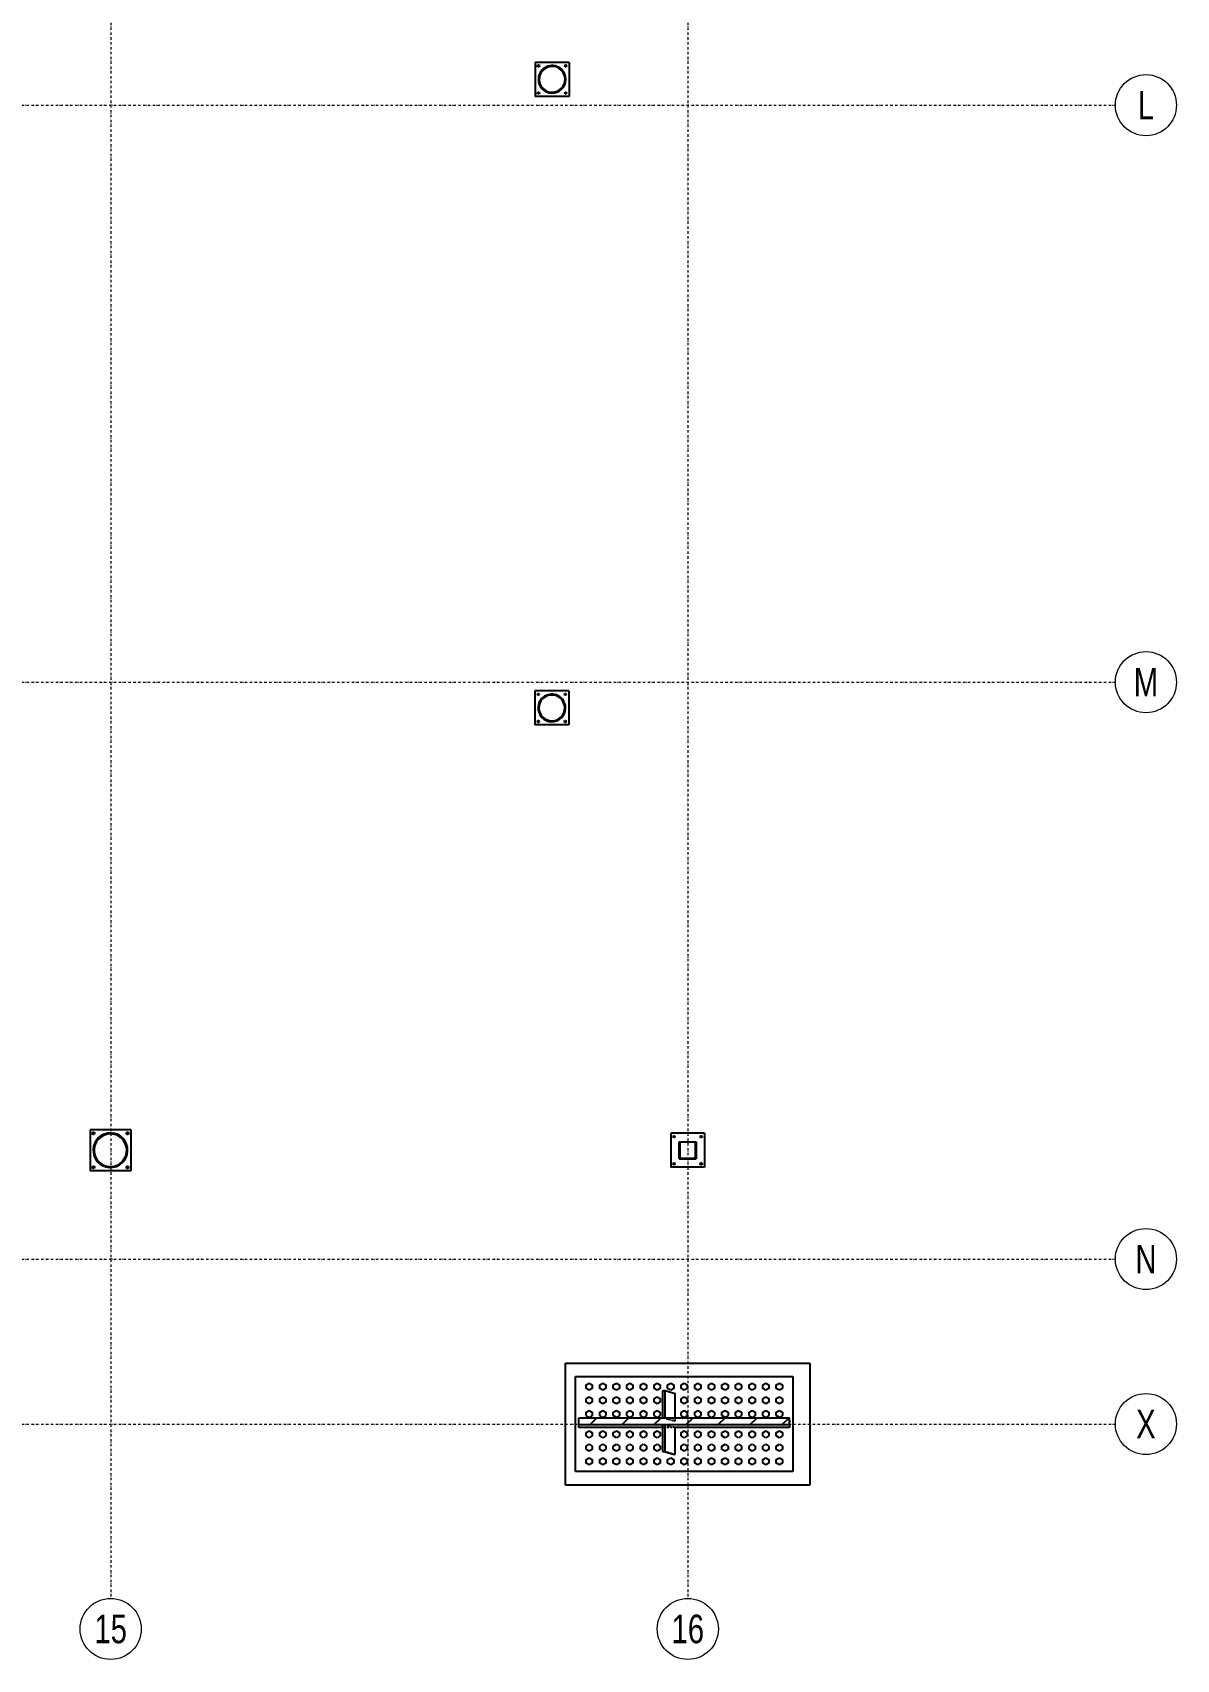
# Model space of a CAD drawing. Header units: millimetres. Extents: x 1541 to 289025, y -12015 to 47026.
# Drawn here: x 116902 to 118123, y -11969 to -10231 of the extents above; entities that cross this region are included whole.
import ezdxf
from ezdxf.enums import TextEntityAlignment as Align

# ---------------------------------------------------------------- set-up
doc = ezdxf.new("R2010")
doc.units = ezdxf.units.MM
doc.header["$LTSCALE"] = 0.1
for name, pattern in [('DASHDOTX2', [50.8, 25.4, -12.7, 0, -12.7]), ('DXK_LINE_DOT2', [3.9198, 1.9599, -1.9599]), ('Grid Line', [3.33375, 1.905, -0.47625, 0.47625, -0.47625])]:
    doc.linetypes.add(name, pattern=pattern)
doc.layers.get('0').update_dxf_attribs({"color": 255})
doc.layers.add('E_EJES', color=8, linetype='Continuous', lineweight=9)
doc.layers.add('E_EJES-1', color=8, linetype='Grid Line', lineweight=9)
doc.styles.add('Swis721 LtCn BT_1', font='swisscl.ttf', dxfattribs={"height": 0.42})

# ---------------------------------------------------------------- blocks, each defined once
blk = doc.blocks.new('Grid - CNI_NOMBRE EJES-372759-_26_00m_LOC COLUMNAS Y MUROS PISO 7')
at = {"layer": 'E_EJES'}
blk.add_circle((0, 0), 0.003, dxfattribs=at)

msp = doc.modelspace()

# ---------------------------------------------------------------- hatches: boundary and pattern name
at = {"linetype": 'Continuous'}
h = msp.add_hatch(dxfattribs=at)
h.set_pattern_fill('', scale=7.611392, style=0, pattern_type=0)
h.set_pattern_definition([(45, (117471.083, -10278.892), (-17.088, 17.088), [])])
h.paths.add_polyline_path([(117471.3, -10281.4), (117471.1, -10278.9), (117470.4, -10276.4), (117469.3, -10274.1), (117467.9, -10272), (117466, -10270.2), (117463.9, -10268.7), (117461.6, -10267.6), (117459.1, -10267), (117456.6, -10266.7), (117454, -10267), (117451.6, -10267.6), (117449.2, -10268.7), (117447.1, -10270.2), (117445.3, -10272), (117443.8, -10274.1), (117442.8, -10276.4), (117442.1, -10278.9), (117441.9, -10281.4), (117442.1, -10284), (117442.8, -10286.5), (117443.8, -10288.8), (117445.3, -10290.9), (117447.1, -10292.7), (117449.2, -10294.2), (117451.6, -10295.3), (117454, -10295.9), (117456.6, -10296.2), (117459.1, -10295.9), (117461.6, -10295.3), (117463.9, -10294.2), (117466, -10292.7), (117467.9, -10290.9), (117469.3, -10288.8), (117470.4, -10286.5), (117471.1, -10284)])
h.paths.add_polyline_path([(117469.6, -10286.2), (117468.6, -10288.4), (117467.2, -10290.3), (117465.5, -10292.1), (117463.5, -10293.4), (117461.3, -10294.5), (117459, -10295.1), (117456.6, -10295.3), (117454.2, -10295.1), (117451.9, -10294.5), (117449.7, -10293.4), (117447.7, -10292.1), (117446, -10290.3), (117444.6, -10288.4), (117443.6, -10286.2), (117443, -10283.9), (117442.7, -10281.4), (117443, -10279), (117443.6, -10276.7), (117444.6, -10274.5), (117446, -10272.5), (117447.7, -10270.8), (117449.7, -10269.5), (117451.9, -10268.4), (117454.2, -10267.8), (117456.6, -10267.6), (117459, -10267.8), (117461.3, -10268.4), (117463.5, -10269.5), (117465.5, -10270.8), (117467.2, -10272.5), (117468.6, -10274.5), (117469.6, -10276.7), (117470.2, -10279), (117470.4, -10281.4), (117470.2, -10283.9)])
h = msp.add_hatch(color=96, dxfattribs=at)
h.paths.add_polyline_path([(117471, -10952.7), (117470.8, -10950.1), (117470.1, -10947.7), (117469, -10945.3), (117467.6, -10943.2), (117465.8, -10941.4), (117463.7, -10940), (117461.3, -10938.9), (117458.9, -10938.2), (117456.3, -10938), (117453.7, -10938.2), (117451.3, -10938.9), (117448.9, -10940), (117446.8, -10941.4), (117445, -10943.2), (117443.6, -10945.3), (117442.5, -10947.7), (117441.8, -10950.1), (117441.6, -10952.7), (117441.8, -10955.3), (117442.5, -10957.7), (117443.6, -10960.1), (117445, -10962.2), (117446.8, -10964), (117448.9, -10965.4), (117451.3, -10966.5), (117453.7, -10967.2), (117456.3, -10967.4), (117458.9, -10967.2), (117461.3, -10966.5), (117463.7, -10965.4), (117465.8, -10964), (117467.6, -10962.2), (117469, -10960.1), (117470.1, -10957.7), (117470.8, -10955.3)])
h.paths.add_polyline_path([(117469.3, -10957.4), (117468.3, -10959.6), (117466.9, -10961.6), (117465.2, -10963.3), (117463.2, -10964.7), (117461, -10965.7), (117458.7, -10966.3), (117456.3, -10966.5), (117453.9, -10966.3), (117451.6, -10965.7), (117449.4, -10964.7), (117447.4, -10963.3), (117445.7, -10961.6), (117444.3, -10959.6), (117443.3, -10957.4), (117442.7, -10955.1), (117442.5, -10952.7), (117442.7, -10950.3), (117443.3, -10948), (117444.3, -10945.8), (117445.7, -10943.8), (117447.4, -10942.1), (117449.4, -10940.7), (117451.6, -10939.7), (117453.9, -10939.1), (117456.3, -10938.9), (117458.7, -10939.1), (117461, -10939.7), (117463.2, -10940.7), (117465.2, -10942.1), (117466.9, -10943.8), (117468.3, -10945.8), (117469.3, -10948), (117469.9, -10950.3), (117470.1, -10952.7), (117469.9, -10955.1)])
h = msp.add_hatch(color=96, dxfattribs=at)
h.paths.add_polyline_path([(117003.5, -11425.1), (117003.3, -11422.2), (117002.6, -11419.4), (117001.5, -11416.8), (117000, -11414.3), (116998.1, -11412.1), (116995.9, -11410.2), (116993.5, -11408.7), (116990.8, -11407.6), (116988, -11406.9), (116985.1, -11406.7), (116982.2, -11406.9), (116979.4, -11407.6), (116976.8, -11408.7), (116974.3, -11410.2), (116972.1, -11412.1), (116970.2, -11414.3), (116968.7, -11416.8), (116967.6, -11419.4), (116966.9, -11422.2), (116966.7, -11425.1), (116966.9, -11428), (116967.6, -11430.8), (116968.7, -11433.5), (116970.2, -11435.9), (116972.1, -11438.1), (116974.3, -11440), (116976.8, -11441.5), (116979.4, -11442.6), (116982.2, -11443.3), (116985.1, -11443.5), (116988, -11443.3), (116990.8, -11442.6), (116993.5, -11441.5), (116995.9, -11440), (116998.1, -11438.1), (117000, -11435.9), (117001.5, -11433.5), (117002.6, -11430.8), (117003.3, -11428)])
h.paths.add_polyline_path([(117001.8, -11430.5), (117000.8, -11433.1), (116999.3, -11435.4), (116997.5, -11437.5), (116995.4, -11439.3), (116993.1, -11440.8), (116990.5, -11441.8), (116987.9, -11442.4), (116985.1, -11442.7), (116982.4, -11442.4), (116979.7, -11441.8), (116977.2, -11440.8), (116974.8, -11439.3), (116972.7, -11437.5), (116970.9, -11435.4), (116969.5, -11433.1), (116968.4, -11430.5), (116967.8, -11427.9), (116967.6, -11425.1), (116967.8, -11422.4), (116968.4, -11419.7), (116969.5, -11417.2), (116970.9, -11414.8), (116972.7, -11412.7), (116974.8, -11410.9), (116977.2, -11409.5), (116979.7, -11408.4), (116982.4, -11407.8), (116985.1, -11407.6), (116987.9, -11407.8), (116990.5, -11408.4), (116993.1, -11409.5), (116995.4, -11410.9), (116997.5, -11412.7), (116999.3, -11414.8), (117000.8, -11417.2), (117001.8, -11419.7), (117002.4, -11422.4), (117002.7, -11425.1), (117002.4, -11427.9)])
h = msp.add_hatch(dxfattribs=at)
h.set_pattern_fill('', scale=7.611392, style=0, pattern_type=0)
h.set_pattern_definition([(45, (117592.219, -11416.054), (-17.088, 17.088), [])])
h.paths.add_polyline_path([(117610.3, -11416.1), (117592.2, -11416.1), (117592.2, -11434.2), (117610.3, -11434.2)])
h.paths.add_polyline_path([(117592.8, -11433.6), (117592.8, -11416.6), (117609.8, -11416.6), (117609.8, -11433.6)])
h = msp.add_hatch(dxfattribs=at)
h.set_pattern_fill('', scale=7.611392, style=0, pattern_type=0)
h.set_pattern_definition([(45, (117709.556, -11710.71), (-17.088, 17.088), [])])
h.paths.add_polyline_path([(117710, -11715.9), (117709.6, -11710.7), (117485.3, -11710.7), (117485.3, -11718), (117710, -11718)])

# ---------------------------------------------------------------- linework, layer by layer
at = {"color": 2, "linetype": 'Continuous'}
for p, q in [((117474.7, -10263.3), (117438.5, -10263.3)), ((117438.5, -10263.3), (117438.5, -10299.6)), ((117474.7, -10263.3), (117474.7, -10299.6)), ((117474.7, -10299.6), (117438.5, -10299.6)), ((117474.4, -10934.6), (117438.2, -10934.6)), ((117438.2, -10934.6), (117438.2, -10970.8)), ((117474.4, -10934.6), (117474.4, -10970.8)), ((117474.4, -10970.8), (117438.2, -10970.8)), ((117006.9, -11403.4), (116963.4, -11403.4)), ((116963.4, -11403.4), (116963.4, -11446.9)), ((117006.9, -11403.4), (117006.9, -11446.9)), ((117619.4, -11407), (117583.2, -11407)), ((117583.2, -11407), (117583.2, -11443.2)), ((117619.4, -11407), (117619.4, -11443.2)), ((117592.2, -11434.2), (117592.2, -11416.1)), ((117592.2, -11416.1), (117610.3, -11416.1)), ((117609.8, -11416.6), (117592.8, -11416.6)), ((117592.8, -11416.6), (117592.8, -11433.6)), ((117609.8, -11433.6), (117609.8, -11416.6)), ((117610.3, -11416.1), (117610.3, -11434.2)), ((117006.9, -11446.9), (116963.4, -11446.9)), ((117619.4, -11443.2), (117583.2, -11443.2)), ((117592.2, -11434.2), (117610.3, -11434.2)), ((117592.8, -11433.6), (117609.8, -11433.6)), ((117470.8, -11652.3), (117731.8, -11652.3)), ((117470.8, -11782.7), (117470.8, -11652.3)), ((117731.8, -11652.3), (117731.8, -11782.7)), ((117481.7, -11768.2), (117481.7, -11666.8)), ((117481.7, -11666.8), (117713.7, -11666.8)), ((117713.7, -11666.8), (117713.7, -11768.2)), ((117574.8, -11710.7), (117574.8, -11681.6)), ((117574.8, -11681.6), (117577.2, -11681.7)), ((117577.2, -11681.7), (117587.9, -11684.9)), ((117577.2, -11710.8), (117577.2, -11681.7)), ((117587.9, -11710.7), (117587.9, -11684.9)), ((117485.3, -11718), (117485.3, -11710.7)), ((117485.3, -11710.7), (117709.6, -11710.7)), ((117485.3, -11721.1), (117485.3, -11718)), ((117485.3, -11718), (117710, -11718)), ((117574.8, -11721.1), (117485.3, -11721.1)), ((117574.8, -11710.7), (117577.2, -11710.8)), ((117574.8, -11746.9), (117574.8, -11717.8)), ((117574.8, -11717.8), (117577.2, -11717.8)), ((117577.2, -11746.9), (117577.2, -11717.8)), ((117710, -11721.1), (117587.9, -11721.1)), ((117587.9, -11750.1), (117587.9, -11721.1)), ((117709.6, -11710.7), (117710, -11710.7)), ((117709.6, -11710.7), (117710, -11715.9)), ((117710, -11715.9), (117710, -11710.7)), ((117710, -11718), (117710, -11715.9)), ((117710, -11718), (117710, -11721.1)), ((117585.7, -11750.1), (117574.8, -11746.9)), ((117574.8, -11746.9), (117577.2, -11746.9)), ((117577.2, -11746.9), (117587.9, -11750.1)), ((117587.9, -11750.1), (117585.7, -11750.1)), ((117713.7, -11768.2), (117481.7, -11768.2)), ((117731.8, -11782.7), (117470.8, -11782.7))]:
    msp.add_line(p, q, dxfattribs=at)
at = {"color": 7, "linetype": 'Continuous'}
for p, q in [((117441, -10266.9), (117441.5, -10266)), ((117441.5, -10267.9), (117441, -10266.9)), ((117441.5, -10266), (117442.7, -10266)), ((117442.7, -10267.9), (117441.5, -10267.9)), ((117442.7, -10266), (117443.2, -10266.9)), ((117443.2, -10266.9), (117442.7, -10267.9)), ((117470, -10266.9), (117470.5, -10266)), ((117470.5, -10267.9), (117470, -10266.9)), ((117470.5, -10266), (117471.7, -10266)), ((117471.7, -10267.9), (117470.5, -10267.9)), ((117471.7, -10266), (117472.2, -10266.9)), ((117472.2, -10266.9), (117471.7, -10267.9)), ((117441, -10295.9), (117441.5, -10295)), ((117441.5, -10296.9), (117441, -10295.9)), ((117441.5, -10295), (117442.7, -10295)), ((117442.7, -10296.9), (117441.5, -10296.9)), ((117442.7, -10295), (117443.2, -10295.9)), ((117443.2, -10295.9), (117442.7, -10296.9)), ((117470, -10295.9), (117470.5, -10295)), ((117470.5, -10296.9), (117470, -10295.9)), ((117470.5, -10295), (117471.7, -10295)), ((117471.7, -10296.9), (117470.5, -10296.9)), ((117471.7, -10295), (117472.2, -10295.9)), ((117472.2, -10295.9), (117471.7, -10296.9)), ((117440.7, -10938.2), (117441.2, -10937.2)), ((117441.2, -10939.2), (117440.7, -10938.2)), ((117441.2, -10937.2), (117442.4, -10937.2)), ((117442.4, -10939.2), (117441.2, -10939.2)), ((117442.4, -10937.2), (117442.9, -10938.2)), ((117442.9, -10938.2), (117442.4, -10939.2)), ((117469.7, -10938.2), (117470.2, -10937.2)), ((117470.2, -10939.2), (117469.7, -10938.2)), ((117470.2, -10937.2), (117471.4, -10937.2)), ((117471.4, -10939.2), (117470.2, -10939.2)), ((117471.4, -10937.2), (117471.9, -10938.2)), ((117471.9, -10938.2), (117471.4, -10939.2)), ((117440.7, -10967.2), (117441.2, -10966.2)), ((117441.2, -10968.2), (117440.7, -10967.2)), ((117441.2, -10966.2), (117442.4, -10966.2)), ((117442.4, -10968.2), (117441.2, -10968.2)), ((117442.4, -10966.2), (117442.9, -10967.2)), ((117442.9, -10967.2), (117442.4, -10968.2)), ((117469.7, -10967.2), (117470.2, -10966.2)), ((117470.2, -10968.2), (117469.7, -10967.2)), ((117470.2, -10966.2), (117471.4, -10966.2)), ((117471.4, -10968.2), (117470.2, -10968.2)), ((117471.4, -10966.2), (117471.9, -10967.2)), ((117471.9, -10967.2), (117471.4, -10968.2)), ((116965.7, -11407), (116966.3, -11405.8)), ((116966.3, -11408.2), (116965.7, -11407)), ((116966.3, -11405.8), (116967.7, -11405.8)), ((116967.7, -11408.2), (116966.3, -11408.2)), ((116967.7, -11405.8), (116968.3, -11407)), ((116968.3, -11407), (116967.7, -11408.2)), ((117001.9, -11407), (117002.6, -11405.8)), ((117002.6, -11408.2), (117001.9, -11407)), ((117002.6, -11405.8), (117003.9, -11405.8)), ((117003.9, -11408.2), (117002.6, -11408.2)), ((117003.9, -11405.8), (117004.6, -11407)), ((117004.6, -11407), (117003.9, -11408.2)), ((117585.7, -11410.6), (117586.2, -11409.6)), ((117586.2, -11411.6), (117585.7, -11410.6)), ((117586.2, -11409.6), (117587.3, -11409.6)), ((117587.3, -11411.6), (117586.2, -11411.6)), ((117587.3, -11409.6), (117587.9, -11410.6)), ((117587.9, -11410.6), (117587.3, -11411.6)), ((117614.6, -11410.6), (117615.2, -11409.6)), ((117615.2, -11411.6), (117614.6, -11410.6)), ((117615.2, -11409.6), (117616.3, -11409.6)), ((117616.3, -11411.6), (117615.2, -11411.6)), ((117616.3, -11409.6), (117616.9, -11410.6)), ((117616.9, -11410.6), (117616.3, -11411.6)), ((116965.7, -11443.2), (116966.3, -11442.1)), ((116966.3, -11444.4), (116965.7, -11443.2)), ((116966.3, -11442.1), (116967.7, -11442.1)), ((116967.7, -11444.4), (116966.3, -11444.4)), ((116967.7, -11442.1), (116968.3, -11443.2)), ((116968.3, -11443.2), (116967.7, -11444.4)), ((117001.9, -11443.2), (117002.6, -11442.1)), ((117002.6, -11444.4), (117001.9, -11443.2)), ((117002.6, -11442.1), (117003.9, -11442.1)), ((117003.9, -11444.4), (117002.6, -11444.4)), ((117003.9, -11442.1), (117004.6, -11443.2)), ((117004.6, -11443.2), (117003.9, -11444.4)), ((117585.7, -11439.6), (117586.2, -11438.6)), ((117586.2, -11440.6), (117585.7, -11439.6)), ((117586.2, -11438.6), (117587.3, -11438.6)), ((117587.3, -11440.6), (117586.2, -11440.6)), ((117587.3, -11438.6), (117587.9, -11439.6)), ((117587.9, -11439.6), (117587.3, -11440.6)), ((117614.6, -11439.6), (117615.2, -11438.6)), ((117615.2, -11440.6), (117614.6, -11439.6)), ((117615.2, -11438.6), (117616.3, -11438.6)), ((117616.3, -11440.6), (117615.2, -11440.6)), ((117616.3, -11438.6), (117616.9, -11439.6)), ((117616.9, -11439.6), (117616.3, -11440.6)), ((117492.9, -11675.7), (117496.2, -11673.9)), ((117492.9, -11679.5), (117492.9, -11675.7)), ((117496.2, -11673.9), (117499.4, -11675.7)), ((117499.4, -11675.7), (117499.4, -11679.5)), ((117507.4, -11675.7), (117510.7, -11673.9)), ((117507.4, -11679.5), (117507.4, -11675.7)), ((117510.7, -11673.9), (117513.9, -11675.7)), ((117513.9, -11675.7), (117513.9, -11679.5)), ((117521.9, -11675.7), (117525.2, -11673.9)), ((117521.9, -11679.5), (117521.9, -11675.7)), ((117525.2, -11673.9), (117528.4, -11675.7)), ((117528.4, -11675.7), (117528.4, -11679.5)), ((117536.4, -11675.7), (117539.7, -11673.9)), ((117536.4, -11679.5), (117536.4, -11675.7)), ((117539.7, -11673.9), (117542.9, -11675.7)), ((117542.9, -11675.7), (117542.9, -11679.5)), ((117550.9, -11675.7), (117554.2, -11673.9)), ((117550.9, -11679.5), (117550.9, -11675.7)), ((117554.2, -11673.9), (117557.4, -11675.7)), ((117557.4, -11675.7), (117557.4, -11679.5)), ((117565.4, -11675.7), (117568.7, -11673.9)), ((117565.4, -11679.5), (117565.4, -11675.7)), ((117568.7, -11673.9), (117571.9, -11675.7)), ((117571.9, -11675.7), (117571.9, -11679.5)), ((117579.9, -11675.7), (117583.2, -11673.9)), ((117579.9, -11679.5), (117579.9, -11675.7)), ((117583.2, -11673.9), (117586.4, -11675.7)), ((117586.4, -11675.7), (117586.4, -11679.5)), ((117594.4, -11675.7), (117597.7, -11673.9)), ((117594.4, -11679.5), (117594.4, -11675.7)), ((117597.7, -11673.9), (117600.9, -11675.7)), ((117600.9, -11675.7), (117600.9, -11679.5)), ((117608.9, -11675.7), (117612.2, -11673.9)), ((117608.9, -11679.5), (117608.9, -11675.7)), ((117612.2, -11673.9), (117615.4, -11675.7)), ((117615.4, -11675.7), (117615.4, -11679.5)), ((117623.4, -11675.7), (117626.7, -11673.9)), ((117623.4, -11679.5), (117623.4, -11675.7)), ((117626.7, -11673.9), (117629.9, -11675.7)), ((117629.9, -11675.7), (117629.9, -11679.5)), ((117637.9, -11675.7), (117641.2, -11673.9)), ((117637.9, -11679.5), (117637.9, -11675.7)), ((117641.2, -11673.9), (117644.4, -11675.7)), ((117644.4, -11675.7), (117644.4, -11679.5)), ((117652.4, -11675.7), (117655.7, -11673.9)), ((117652.4, -11679.5), (117652.4, -11675.7)), ((117655.7, -11673.9), (117658.9, -11675.7)), ((117658.9, -11675.7), (117658.9, -11679.5)), ((117666.9, -11675.7), (117670.2, -11673.9)), ((117666.9, -11679.5), (117666.9, -11675.7)), ((117670.2, -11673.9), (117673.4, -11675.7)), ((117673.4, -11675.7), (117673.4, -11679.5)), ((117681.4, -11675.7), (117684.7, -11673.9)), ((117681.4, -11679.5), (117681.4, -11675.7)), ((117684.7, -11673.9), (117687.9, -11675.7)), ((117687.9, -11675.7), (117687.9, -11679.5)), ((117695.9, -11675.7), (117699.2, -11673.9)), ((117695.9, -11679.5), (117695.9, -11675.7)), ((117699.2, -11673.9), (117702.4, -11675.7)), ((117702.4, -11675.7), (117702.4, -11679.5)), ((117496.2, -11681.4), (117492.9, -11679.5)), ((117492.9, -11690.2), (117496.2, -11688.4)), ((117492.9, -11694), (117492.9, -11690.2)), ((117499.4, -11679.5), (117496.2, -11681.4)), ((117496.2, -11688.4), (117499.4, -11690.2)), ((117499.4, -11690.2), (117499.4, -11694)), ((117510.7, -11681.4), (117507.4, -11679.5)), ((117507.4, -11690.2), (117510.7, -11688.4)), ((117507.4, -11694), (117507.4, -11690.2)), ((117513.9, -11679.5), (117510.7, -11681.4)), ((117510.7, -11688.4), (117513.9, -11690.2)), ((117513.9, -11690.2), (117513.9, -11694)), ((117525.2, -11681.4), (117521.9, -11679.5)), ((117521.9, -11690.2), (117525.2, -11688.4)), ((117521.9, -11694), (117521.9, -11690.2)), ((117528.4, -11679.5), (117525.2, -11681.4)), ((117525.2, -11688.4), (117528.4, -11690.2)), ((117528.4, -11690.2), (117528.4, -11694)), ((117539.7, -11681.4), (117536.4, -11679.5)), ((117536.4, -11690.2), (117539.7, -11688.4)), ((117536.4, -11694), (117536.4, -11690.2)), ((117542.9, -11679.5), (117539.7, -11681.4)), ((117539.7, -11688.4), (117542.9, -11690.2)), ((117542.9, -11690.2), (117542.9, -11694)), ((117554.2, -11681.4), (117550.9, -11679.5)), ((117550.9, -11690.2), (117554.2, -11688.4)), ((117550.9, -11694), (117550.9, -11690.2)), ((117557.4, -11679.5), (117554.2, -11681.4)), ((117554.2, -11688.4), (117557.4, -11690.2)), ((117557.4, -11690.2), (117557.4, -11694)), ((117568.7, -11681.4), (117565.4, -11679.5)), ((117565.4, -11690.2), (117568.7, -11688.4)), ((117565.4, -11694), (117565.4, -11690.2)), ((117571.9, -11679.5), (117568.7, -11681.4)), ((117568.7, -11688.4), (117571.9, -11690.2)), ((117571.9, -11690.2), (117571.9, -11694)), ((117583.2, -11681.4), (117579.9, -11679.5)), ((117586.4, -11679.5), (117583.2, -11681.4)), ((117597.7, -11681.4), (117594.4, -11679.5)), ((117594.4, -11690.2), (117597.7, -11688.4)), ((117594.4, -11694), (117594.4, -11690.2)), ((117600.9, -11679.5), (117597.7, -11681.4)), ((117597.7, -11688.4), (117600.9, -11690.2)), ((117600.9, -11690.2), (117600.9, -11694)), ((117612.2, -11681.4), (117608.9, -11679.5)), ((117608.9, -11690.2), (117612.2, -11688.4)), ((117608.9, -11694), (117608.9, -11690.2)), ((117615.4, -11679.5), (117612.2, -11681.4)), ((117612.2, -11688.4), (117615.4, -11690.2)), ((117615.4, -11690.2), (117615.4, -11694)), ((117626.7, -11681.4), (117623.4, -11679.5)), ((117623.4, -11690.2), (117626.7, -11688.4)), ((117623.4, -11694), (117623.4, -11690.2)), ((117629.9, -11679.5), (117626.7, -11681.4)), ((117626.7, -11688.4), (117629.9, -11690.2)), ((117629.9, -11690.2), (117629.9, -11694)), ((117641.2, -11681.4), (117637.9, -11679.5)), ((117637.9, -11690.2), (117641.2, -11688.4)), ((117637.9, -11694), (117637.9, -11690.2)), ((117644.4, -11679.5), (117641.2, -11681.4)), ((117641.2, -11688.4), (117644.4, -11690.2)), ((117644.4, -11690.2), (117644.4, -11694)), ((117655.7, -11681.4), (117652.4, -11679.5)), ((117652.4, -11690.2), (117655.7, -11688.4)), ((117652.4, -11694), (117652.4, -11690.2)), ((117658.9, -11679.5), (117655.7, -11681.4)), ((117655.7, -11688.4), (117658.9, -11690.2)), ((117658.9, -11690.2), (117658.9, -11694)), ((117670.2, -11681.4), (117666.9, -11679.5)), ((117666.9, -11690.2), (117670.2, -11688.4)), ((117666.9, -11694), (117666.9, -11690.2)), ((117673.4, -11679.5), (117670.2, -11681.4)), ((117670.2, -11688.4), (117673.4, -11690.2)), ((117673.4, -11690.2), (117673.4, -11694)), ((117684.7, -11681.4), (117681.4, -11679.5)), ((117681.4, -11690.2), (117684.7, -11688.4)), ((117681.4, -11694), (117681.4, -11690.2)), ((117687.9, -11679.5), (117684.7, -11681.4)), ((117684.7, -11688.4), (117687.9, -11690.2)), ((117687.9, -11690.2), (117687.9, -11694)), ((117699.2, -11681.4), (117695.9, -11679.5)), ((117695.9, -11690.2), (117699.2, -11688.4)), ((117695.9, -11694), (117695.9, -11690.2)), ((117702.4, -11679.5), (117699.2, -11681.4)), ((117699.2, -11688.4), (117702.4, -11690.2)), ((117702.4, -11690.2), (117702.4, -11694)), ((117496.2, -11695.9), (117492.9, -11694)), ((117492.9, -11704.7), (117496.2, -11702.9)), ((117492.9, -11708.5), (117492.9, -11704.7)), ((117496.2, -11710.4), (117492.9, -11708.5)), ((117499.4, -11694), (117496.2, -11695.9)), ((117496.2, -11702.9), (117499.4, -11704.7)), ((117499.4, -11708.5), (117496.2, -11710.4)), ((117499.4, -11704.7), (117499.4, -11708.5)), ((117510.7, -11695.9), (117507.4, -11694)), ((117507.4, -11704.7), (117510.7, -11702.9)), ((117507.4, -11708.5), (117507.4, -11704.7)), ((117510.7, -11710.4), (117507.4, -11708.5)), ((117513.9, -11694), (117510.7, -11695.9)), ((117510.7, -11702.9), (117513.9, -11704.7)), ((117513.9, -11708.5), (117510.7, -11710.4)), ((117513.9, -11704.7), (117513.9, -11708.5)), ((117525.2, -11695.9), (117521.9, -11694)), ((117521.9, -11704.7), (117525.2, -11702.9)), ((117521.9, -11708.5), (117521.9, -11704.7)), ((117525.2, -11710.4), (117521.9, -11708.5)), ((117528.4, -11694), (117525.2, -11695.9)), ((117525.2, -11702.9), (117528.4, -11704.7)), ((117528.4, -11708.5), (117525.2, -11710.4)), ((117528.4, -11704.7), (117528.4, -11708.5)), ((117539.7, -11695.9), (117536.4, -11694)), ((117536.4, -11704.7), (117539.7, -11702.9)), ((117536.4, -11708.5), (117536.4, -11704.7)), ((117539.7, -11710.4), (117536.4, -11708.5)), ((117542.9, -11694), (117539.7, -11695.9)), ((117539.7, -11702.9), (117542.9, -11704.7)), ((117542.9, -11708.5), (117539.7, -11710.4)), ((117542.9, -11704.7), (117542.9, -11708.5)), ((117554.2, -11695.9), (117550.9, -11694)), ((117550.9, -11704.7), (117554.2, -11702.9)), ((117550.9, -11708.5), (117550.9, -11704.7)), ((117554.2, -11710.4), (117550.9, -11708.5)), ((117557.4, -11694), (117554.2, -11695.9)), ((117554.2, -11702.9), (117557.4, -11704.7)), ((117557.4, -11708.5), (117554.2, -11710.4)), ((117557.4, -11704.7), (117557.4, -11708.5)), ((117568.7, -11695.9), (117565.4, -11694)), ((117565.4, -11704.7), (117568.7, -11702.9)), ((117565.4, -11708.5), (117565.4, -11704.7)), ((117568.7, -11710.4), (117565.4, -11708.5)), ((117571.9, -11694), (117568.7, -11695.9)), ((117568.7, -11702.9), (117571.9, -11704.7)), ((117571.9, -11708.5), (117568.7, -11710.4)), ((117571.9, -11704.7), (117571.9, -11708.5)), ((117597.7, -11695.9), (117594.4, -11694)), ((117594.4, -11704.7), (117597.7, -11702.9)), ((117594.4, -11708.5), (117594.4, -11704.7)), ((117597.7, -11710.4), (117594.4, -11708.5)), ((117600.9, -11694), (117597.7, -11695.9)), ((117597.7, -11702.9), (117600.9, -11704.7)), ((117600.9, -11708.5), (117597.7, -11710.4)), ((117600.9, -11704.7), (117600.9, -11708.5)), ((117612.2, -11695.9), (117608.9, -11694)), ((117608.9, -11704.7), (117612.2, -11702.9)), ((117608.9, -11708.5), (117608.9, -11704.7)), ((117612.2, -11710.4), (117608.9, -11708.5)), ((117615.4, -11694), (117612.2, -11695.9)), ((117612.2, -11702.9), (117615.4, -11704.7)), ((117615.4, -11708.5), (117612.2, -11710.4)), ((117615.4, -11704.7), (117615.4, -11708.5)), ((117626.7, -11695.9), (117623.4, -11694)), ((117623.4, -11704.7), (117626.7, -11702.9)), ((117623.4, -11708.5), (117623.4, -11704.7)), ((117626.7, -11710.4), (117623.4, -11708.5)), ((117629.9, -11694), (117626.7, -11695.9)), ((117626.7, -11702.9), (117629.9, -11704.7)), ((117629.9, -11708.5), (117626.7, -11710.4)), ((117629.9, -11704.7), (117629.9, -11708.5)), ((117641.2, -11695.9), (117637.9, -11694)), ((117637.9, -11704.7), (117641.2, -11702.9)), ((117637.9, -11708.5), (117637.9, -11704.7)), ((117641.2, -11710.4), (117637.9, -11708.5)), ((117644.4, -11694), (117641.2, -11695.9)), ((117641.2, -11702.9), (117644.4, -11704.7)), ((117644.4, -11708.5), (117641.2, -11710.4)), ((117644.4, -11704.7), (117644.4, -11708.5)), ((117655.7, -11695.9), (117652.4, -11694)), ((117652.4, -11704.7), (117655.7, -11702.9)), ((117652.4, -11708.5), (117652.4, -11704.7)), ((117655.7, -11710.4), (117652.4, -11708.5)), ((117658.9, -11694), (117655.7, -11695.9)), ((117655.7, -11702.9), (117658.9, -11704.7)), ((117658.9, -11708.5), (117655.7, -11710.4)), ((117658.9, -11704.7), (117658.9, -11708.5)), ((117670.2, -11695.9), (117666.9, -11694)), ((117666.9, -11704.7), (117670.2, -11702.9)), ((117666.9, -11708.5), (117666.9, -11704.7)), ((117670.2, -11710.4), (117666.9, -11708.5)), ((117673.4, -11694), (117670.2, -11695.9)), ((117670.2, -11702.9), (117673.4, -11704.7)), ((117673.4, -11708.5), (117670.2, -11710.4)), ((117673.4, -11704.7), (117673.4, -11708.5)), ((117684.7, -11695.9), (117681.4, -11694)), ((117681.4, -11704.7), (117684.7, -11702.9)), ((117681.4, -11708.5), (117681.4, -11704.7)), ((117684.7, -11710.4), (117681.4, -11708.5)), ((117687.9, -11694), (117684.7, -11695.9)), ((117684.7, -11702.9), (117687.9, -11704.7)), ((117687.9, -11708.5), (117684.7, -11710.4)), ((117687.9, -11704.7), (117687.9, -11708.5)), ((117699.2, -11695.9), (117695.9, -11694)), ((117695.9, -11704.7), (117699.2, -11702.9)), ((117695.9, -11708.5), (117695.9, -11704.7)), ((117699.2, -11710.4), (117695.9, -11708.5)), ((117702.4, -11694), (117699.2, -11695.9)), ((117699.2, -11702.9), (117702.4, -11704.7)), ((117702.4, -11708.5), (117699.2, -11710.4)), ((117702.4, -11704.7), (117702.4, -11708.5)), ((117492.9, -11726.5), (117496.2, -11724.6)), ((117492.9, -11730.2), (117492.9, -11726.5)), ((117496.2, -11724.6), (117499.4, -11726.5)), ((117499.4, -11726.5), (117499.4, -11730.2)), ((117507.4, -11726.5), (117510.7, -11724.6)), ((117507.4, -11730.2), (117507.4, -11726.5)), ((117510.7, -11724.6), (117513.9, -11726.5)), ((117513.9, -11726.5), (117513.9, -11730.2)), ((117521.9, -11726.5), (117525.2, -11724.6)), ((117521.9, -11730.2), (117521.9, -11726.5)), ((117525.2, -11724.6), (117528.4, -11726.5)), ((117528.4, -11726.5), (117528.4, -11730.2)), ((117536.4, -11726.5), (117539.7, -11724.6)), ((117536.4, -11730.2), (117536.4, -11726.5)), ((117539.7, -11724.6), (117542.9, -11726.5)), ((117542.9, -11726.5), (117542.9, -11730.2)), ((117550.9, -11726.5), (117554.2, -11724.6)), ((117550.9, -11730.2), (117550.9, -11726.5)), ((117554.2, -11724.6), (117557.4, -11726.5)), ((117557.4, -11726.5), (117557.4, -11730.2)), ((117565.4, -11726.5), (117568.7, -11724.6)), ((117565.4, -11730.2), (117565.4, -11726.5)), ((117568.7, -11724.6), (117571.9, -11726.5)), ((117571.9, -11726.5), (117571.9, -11730.2)), ((117594.4, -11726.5), (117597.7, -11724.6)), ((117594.4, -11730.2), (117594.4, -11726.5)), ((117597.7, -11724.6), (117600.9, -11726.5)), ((117600.9, -11726.5), (117600.9, -11730.2)), ((117608.9, -11726.5), (117612.2, -11724.6)), ((117608.9, -11730.2), (117608.9, -11726.5)), ((117612.2, -11724.6), (117615.4, -11726.5)), ((117615.4, -11726.5), (117615.4, -11730.2)), ((117623.4, -11726.5), (117626.7, -11724.6)), ((117623.4, -11730.2), (117623.4, -11726.5)), ((117626.7, -11724.6), (117629.9, -11726.5)), ((117629.9, -11726.5), (117629.9, -11730.2)), ((117637.9, -11726.5), (117641.2, -11724.6)), ((117637.9, -11730.2), (117637.9, -11726.5)), ((117641.2, -11724.6), (117644.4, -11726.5)), ((117644.4, -11726.5), (117644.4, -11730.2)), ((117652.4, -11726.5), (117655.7, -11724.6)), ((117652.4, -11730.2), (117652.4, -11726.5)), ((117655.7, -11724.6), (117658.9, -11726.5)), ((117658.9, -11726.5), (117658.9, -11730.2)), ((117666.9, -11726.5), (117670.2, -11724.6)), ((117666.9, -11730.2), (117666.9, -11726.5)), ((117670.2, -11724.6), (117673.4, -11726.5)), ((117673.4, -11726.5), (117673.4, -11730.2)), ((117681.4, -11726.5), (117684.7, -11724.6)), ((117681.4, -11730.2), (117681.4, -11726.5)), ((117684.7, -11724.6), (117687.9, -11726.5)), ((117687.9, -11726.5), (117687.9, -11730.2)), ((117695.9, -11726.5), (117699.2, -11724.6)), ((117695.9, -11730.2), (117695.9, -11726.5)), ((117699.2, -11724.6), (117702.4, -11726.5)), ((117702.4, -11726.5), (117702.4, -11730.2)), ((117496.2, -11732.1), (117492.9, -11730.2)), ((117492.9, -11741), (117496.2, -11739.1)), ((117492.9, -11744.7), (117492.9, -11741)), ((117496.2, -11746.6), (117492.9, -11744.7)), ((117499.4, -11730.2), (117496.2, -11732.1)), ((117496.2, -11739.1), (117499.4, -11741)), ((117499.4, -11744.7), (117496.2, -11746.6)), ((117499.4, -11741), (117499.4, -11744.7)), ((117510.7, -11732.1), (117507.4, -11730.2)), ((117507.4, -11741), (117510.7, -11739.1)), ((117507.4, -11744.7), (117507.4, -11741)), ((117510.7, -11746.6), (117507.4, -11744.7)), ((117513.9, -11730.2), (117510.7, -11732.1)), ((117510.7, -11739.1), (117513.9, -11741)), ((117513.9, -11744.7), (117510.7, -11746.6)), ((117513.9, -11741), (117513.9, -11744.7)), ((117525.2, -11732.1), (117521.9, -11730.2)), ((117521.9, -11741), (117525.2, -11739.1)), ((117521.9, -11744.7), (117521.9, -11741)), ((117525.2, -11746.6), (117521.9, -11744.7)), ((117528.4, -11730.2), (117525.2, -11732.1)), ((117525.2, -11739.1), (117528.4, -11741)), ((117528.4, -11744.7), (117525.2, -11746.6)), ((117528.4, -11741), (117528.4, -11744.7)), ((117539.7, -11732.1), (117536.4, -11730.2)), ((117536.4, -11741), (117539.7, -11739.1)), ((117536.4, -11744.7), (117536.4, -11741)), ((117539.7, -11746.6), (117536.4, -11744.7)), ((117542.9, -11730.2), (117539.7, -11732.1)), ((117539.7, -11739.1), (117542.9, -11741)), ((117542.9, -11744.7), (117539.7, -11746.6)), ((117542.9, -11741), (117542.9, -11744.7)), ((117554.2, -11732.1), (117550.9, -11730.2)), ((117550.9, -11741), (117554.2, -11739.1)), ((117550.9, -11744.7), (117550.9, -11741)), ((117554.2, -11746.6), (117550.9, -11744.7)), ((117557.4, -11730.2), (117554.2, -11732.1)), ((117554.2, -11739.1), (117557.4, -11741)), ((117557.4, -11744.7), (117554.2, -11746.6)), ((117557.4, -11741), (117557.4, -11744.7)), ((117568.7, -11732.1), (117565.4, -11730.2)), ((117565.4, -11741), (117568.7, -11739.1)), ((117565.4, -11744.7), (117565.4, -11741)), ((117568.7, -11746.6), (117565.4, -11744.7)), ((117571.9, -11730.2), (117568.7, -11732.1)), ((117568.7, -11739.1), (117571.9, -11741)), ((117571.9, -11744.7), (117568.7, -11746.6)), ((117571.9, -11741), (117571.9, -11744.7)), ((117597.7, -11732.1), (117594.4, -11730.2)), ((117594.4, -11741), (117597.7, -11739.1)), ((117594.4, -11744.7), (117594.4, -11741)), ((117597.7, -11746.6), (117594.4, -11744.7)), ((117600.9, -11730.2), (117597.7, -11732.1)), ((117597.7, -11739.1), (117600.9, -11741)), ((117600.9, -11744.7), (117597.7, -11746.6)), ((117600.9, -11741), (117600.9, -11744.7)), ((117612.2, -11732.1), (117608.9, -11730.2)), ((117608.9, -11741), (117612.2, -11739.1)), ((117608.9, -11744.7), (117608.9, -11741)), ((117612.2, -11746.6), (117608.9, -11744.7)), ((117615.4, -11730.2), (117612.2, -11732.1)), ((117612.2, -11739.1), (117615.4, -11741)), ((117615.4, -11744.7), (117612.2, -11746.6)), ((117615.4, -11741), (117615.4, -11744.7)), ((117626.7, -11732.1), (117623.4, -11730.2)), ((117623.4, -11741), (117626.7, -11739.1)), ((117623.4, -11744.7), (117623.4, -11741)), ((117626.7, -11746.6), (117623.4, -11744.7)), ((117629.9, -11730.2), (117626.7, -11732.1)), ((117626.7, -11739.1), (117629.9, -11741)), ((117629.9, -11744.7), (117626.7, -11746.6)), ((117629.9, -11741), (117629.9, -11744.7)), ((117641.2, -11732.1), (117637.9, -11730.2)), ((117637.9, -11741), (117641.2, -11739.1)), ((117637.9, -11744.7), (117637.9, -11741)), ((117641.2, -11746.6), (117637.9, -11744.7)), ((117644.4, -11730.2), (117641.2, -11732.1)), ((117641.2, -11739.1), (117644.4, -11741)), ((117644.4, -11744.7), (117641.2, -11746.6)), ((117644.4, -11741), (117644.4, -11744.7)), ((117655.7, -11732.1), (117652.4, -11730.2)), ((117652.4, -11741), (117655.7, -11739.1)), ((117652.4, -11744.7), (117652.4, -11741)), ((117655.7, -11746.6), (117652.4, -11744.7)), ((117658.9, -11730.2), (117655.7, -11732.1)), ((117655.7, -11739.1), (117658.9, -11741)), ((117658.9, -11744.7), (117655.7, -11746.6)), ((117658.9, -11741), (117658.9, -11744.7)), ((117670.2, -11732.1), (117666.9, -11730.2)), ((117666.9, -11741), (117670.2, -11739.1)), ((117666.9, -11744.7), (117666.9, -11741)), ((117670.2, -11746.6), (117666.9, -11744.7)), ((117673.4, -11730.2), (117670.2, -11732.1)), ((117670.2, -11739.1), (117673.4, -11741)), ((117673.4, -11744.7), (117670.2, -11746.6)), ((117673.4, -11741), (117673.4, -11744.7)), ((117684.7, -11732.1), (117681.4, -11730.2)), ((117681.4, -11741), (117684.7, -11739.1)), ((117681.4, -11744.7), (117681.4, -11741)), ((117684.7, -11746.6), (117681.4, -11744.7)), ((117687.9, -11730.2), (117684.7, -11732.1)), ((117684.7, -11739.1), (117687.9, -11741)), ((117687.9, -11744.7), (117684.7, -11746.6)), ((117687.9, -11741), (117687.9, -11744.7)), ((117699.2, -11732.1), (117695.9, -11730.2)), ((117695.9, -11741), (117699.2, -11739.1)), ((117695.9, -11744.7), (117695.9, -11741)), ((117699.2, -11746.6), (117695.9, -11744.7)), ((117702.4, -11730.2), (117699.2, -11732.1)), ((117699.2, -11739.1), (117702.4, -11741)), ((117702.4, -11744.7), (117699.2, -11746.6)), ((117702.4, -11741), (117702.4, -11744.7)), ((117492.9, -11755.5), (117496.2, -11753.6)), ((117492.9, -11759.2), (117492.9, -11755.5)), ((117496.2, -11761.1), (117492.9, -11759.2)), ((117496.2, -11753.6), (117499.4, -11755.5)), ((117499.4, -11759.2), (117496.2, -11761.1)), ((117499.4, -11755.5), (117499.4, -11759.2)), ((117507.4, -11755.5), (117510.7, -11753.6)), ((117507.4, -11759.2), (117507.4, -11755.5)), ((117510.7, -11761.1), (117507.4, -11759.2)), ((117510.7, -11753.6), (117513.9, -11755.5)), ((117513.9, -11759.2), (117510.7, -11761.1)), ((117513.9, -11755.5), (117513.9, -11759.2)), ((117521.9, -11755.5), (117525.2, -11753.6)), ((117521.9, -11759.2), (117521.9, -11755.5)), ((117525.2, -11761.1), (117521.9, -11759.2)), ((117525.2, -11753.6), (117528.4, -11755.5)), ((117528.4, -11759.2), (117525.2, -11761.1)), ((117528.4, -11755.5), (117528.4, -11759.2)), ((117536.4, -11755.5), (117539.7, -11753.6)), ((117536.4, -11759.2), (117536.4, -11755.5)), ((117539.7, -11761.1), (117536.4, -11759.2)), ((117539.7, -11753.6), (117542.9, -11755.5)), ((117542.9, -11759.2), (117539.7, -11761.1)), ((117542.9, -11755.5), (117542.9, -11759.2)), ((117550.9, -11755.5), (117554.2, -11753.6)), ((117550.9, -11759.2), (117550.9, -11755.5)), ((117554.2, -11761.1), (117550.9, -11759.2)), ((117554.2, -11753.6), (117557.4, -11755.5)), ((117557.4, -11759.2), (117554.2, -11761.1)), ((117557.4, -11755.5), (117557.4, -11759.2)), ((117565.4, -11755.5), (117568.7, -11753.6)), ((117565.4, -11759.2), (117565.4, -11755.5)), ((117568.7, -11761.1), (117565.4, -11759.2)), ((117568.7, -11753.6), (117571.9, -11755.5)), ((117571.9, -11759.2), (117568.7, -11761.1)), ((117571.9, -11755.5), (117571.9, -11759.2)), ((117579.9, -11755.5), (117583.2, -11753.6)), ((117579.9, -11759.2), (117579.9, -11755.5)), ((117583.2, -11761.1), (117579.9, -11759.2)), ((117583.2, -11753.6), (117586.4, -11755.5)), ((117586.4, -11759.2), (117583.2, -11761.1)), ((117586.4, -11755.5), (117586.4, -11759.2)), ((117594.4, -11755.5), (117597.7, -11753.6)), ((117594.4, -11759.2), (117594.4, -11755.5)), ((117597.7, -11761.1), (117594.4, -11759.2)), ((117597.7, -11753.6), (117600.9, -11755.5)), ((117600.9, -11759.2), (117597.7, -11761.1)), ((117600.9, -11755.5), (117600.9, -11759.2)), ((117608.9, -11755.5), (117612.2, -11753.6)), ((117608.9, -11759.2), (117608.9, -11755.5)), ((117612.2, -11761.1), (117608.9, -11759.2)), ((117612.2, -11753.6), (117615.4, -11755.5)), ((117615.4, -11759.2), (117612.2, -11761.1)), ((117615.4, -11755.5), (117615.4, -11759.2)), ((117623.4, -11755.5), (117626.7, -11753.6)), ((117623.4, -11759.2), (117623.4, -11755.5)), ((117626.7, -11761.1), (117623.4, -11759.2)), ((117626.7, -11753.6), (117629.9, -11755.5)), ((117629.9, -11759.2), (117626.7, -11761.1)), ((117629.9, -11755.5), (117629.9, -11759.2)), ((117637.9, -11755.5), (117641.2, -11753.6)), ((117637.9, -11759.2), (117637.9, -11755.5)), ((117641.2, -11761.1), (117637.9, -11759.2)), ((117641.2, -11753.6), (117644.4, -11755.5)), ((117644.4, -11759.2), (117641.2, -11761.1)), ((117644.4, -11755.5), (117644.4, -11759.2)), ((117652.4, -11755.5), (117655.7, -11753.6)), ((117652.4, -11759.2), (117652.4, -11755.5)), ((117655.7, -11761.1), (117652.4, -11759.2)), ((117655.7, -11753.6), (117658.9, -11755.5)), ((117658.9, -11759.2), (117655.7, -11761.1)), ((117658.9, -11755.5), (117658.9, -11759.2)), ((117666.9, -11755.5), (117670.2, -11753.6)), ((117666.9, -11759.2), (117666.9, -11755.5)), ((117670.2, -11761.1), (117666.9, -11759.2)), ((117670.2, -11753.6), (117673.4, -11755.5)), ((117673.4, -11759.2), (117670.2, -11761.1)), ((117673.4, -11755.5), (117673.4, -11759.2)), ((117681.4, -11755.5), (117684.7, -11753.6)), ((117681.4, -11759.2), (117681.4, -11755.5)), ((117684.7, -11761.1), (117681.4, -11759.2)), ((117684.7, -11753.6), (117687.9, -11755.5)), ((117687.9, -11759.2), (117684.7, -11761.1)), ((117687.9, -11755.5), (117687.9, -11759.2)), ((117695.9, -11755.5), (117699.2, -11753.6)), ((117695.9, -11759.2), (117695.9, -11755.5)), ((117699.2, -11761.1), (117695.9, -11759.2)), ((117699.2, -11753.6), (117702.4, -11755.5)), ((117702.4, -11759.2), (117699.2, -11761.1)), ((117702.4, -11755.5), (117702.4, -11759.2))]:
    msp.add_line(p, q, dxfattribs=at)
at = {"color": 7, "linetype": 'DXK_LINE_DOT2'}
for p, q in [((117585.7, -11714), (117574.8, -11710.7)), ((117587.9, -11721.1), (117574.8, -11721.1)), ((117577.2, -11710.8), (117587.9, -11714)), ((117577.2, -11717.8), (117587.9, -11721)), ((117587.9, -11714), (117585.7, -11714)), ((117587.9, -11714), (117587.9, -11710.7)), ((117587.9, -11721.1), (117587.9, -11721))]:
    msp.add_line(p, q, dxfattribs=at)
at = {"color": 2, "linetype": 'Continuous'}
for centre, radius, start, end in [((117456.6, -10281.4), 14.7, 10, 190), ((117456.6, -10281.4), 13.8, 350, 170), ((117456.6, -10281.4), 14.7, 190, 10), ((117456.6, -10281.4), 13.8, 170, 350), ((117456.3, -10952.7), 14.7, 10, 190), ((117456.3, -10952.7), 13.8, 350, 170), ((117456.3, -10952.7), 14.7, 190, 10), ((117456.3, -10952.7), 13.8, 170, 350), ((116985.1, -11425.1), 18.4, 9, 189), ((116985.1, -11425.1), 17.5, 351, 171), ((116985.1, -11425.1), 18.4, 189, 9), ((116985.1, -11425.1), 17.5, 171, 351)]:
    msp.add_arc(centre, radius, start, end, dxfattribs=at)
at = {"layer": 'E_EJES'}
for centre in [(116985.4, -11936.3), (117601.5, -11936.3)]:
    msp.add_circle(centre, 32.6, dxfattribs=at)
at = {"layer": 'E_EJES-1', "linetype": 'DASHDOTX2'}
for p, q in [((116985.4, -9278.2), (116985.4, -11903.7)), ((117601.5, -9278.2), (117601.5, -11903.7)), ((110835, -10309), (118057.8, -10309)), ((110835, -10925.2), (118057.8, -10925.2)), ((110835, -11541.3), (118057.8, -11541.3)), ((110835, -11717.5), (118057.8, -11717.5))]:
    msp.add_line(p, q, dxfattribs=at)

# ---------------------------------------------------------------- block references
at = {"layer": 'E_EJES', "xscale": 10873.41661564557, "yscale": 10873.41661564557, "zscale": 10873.41661564557, "rotation": 269.9999999999994}
for p in [(118090.5, -10309), (118090.5, -10925.2), (118090.5, -11541.3), (118090.5, -11717.5)]:
    msp.add_blockref('Grid - CNI_NOMBRE EJES-372759-_26_00m_LOC COLUMNAS Y MUROS PISO 7', p, dxfattribs=at)

# ---------------------------------------------------------------- texts
at = {"layer": 'E_EJES', "style": 'Swis721 LtCn BT_1'}
for s, height, p in [('L', 30.4, (118090.5, -10309)), ('M', 30.4, (118090.5, -10925.2)), ('N', 30.4, (118090.5, -11541.3)), ('X', 30.4, (118090.5, -11717.5)), ('15', 30.45, (116985.4, -11936.3)), ('16', 30.45, (117601.5, -11936.3))]:
    msp.add_text(s, height=height, dxfattribs=at).set_placement(p, align=Align.MIDDLE_CENTER)

doc.saveas('drawing.dxf')
